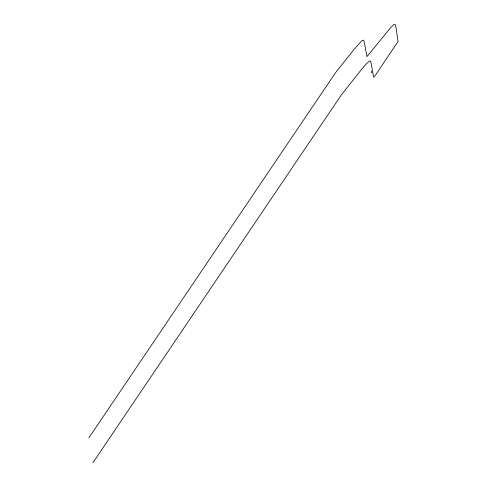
<?xml version="1.0" encoding="UTF-8"?>
<svg xmlns="http://www.w3.org/2000/svg" width="487" height="487" viewBox="0 0 487 487"><rect width="100%" height="100%" fill="white"/><g stroke="black" fill="none" stroke-linecap="round" stroke-linejoin="round"><path stroke-width="0.73" d="M88.792 437.953L335.549 72.673L353.739 49.808L361.744 40.835L363.308 40.104L364.033 41.042L366.991 56.595L390.233 28.124L393.228 25.087L394.397 24.38L395.103 24.508L395.834 26.529L398.08 41.395L375.386 75.321L373.699 77.299L372.64 71.68L371.124 72.496L372.433 70.445L371.003 62.391L370.37 61.1L369.627 61.015L366.577 63.56L362.218 68.588L341.49 94.728L92.974 462.65"/></g></svg>
